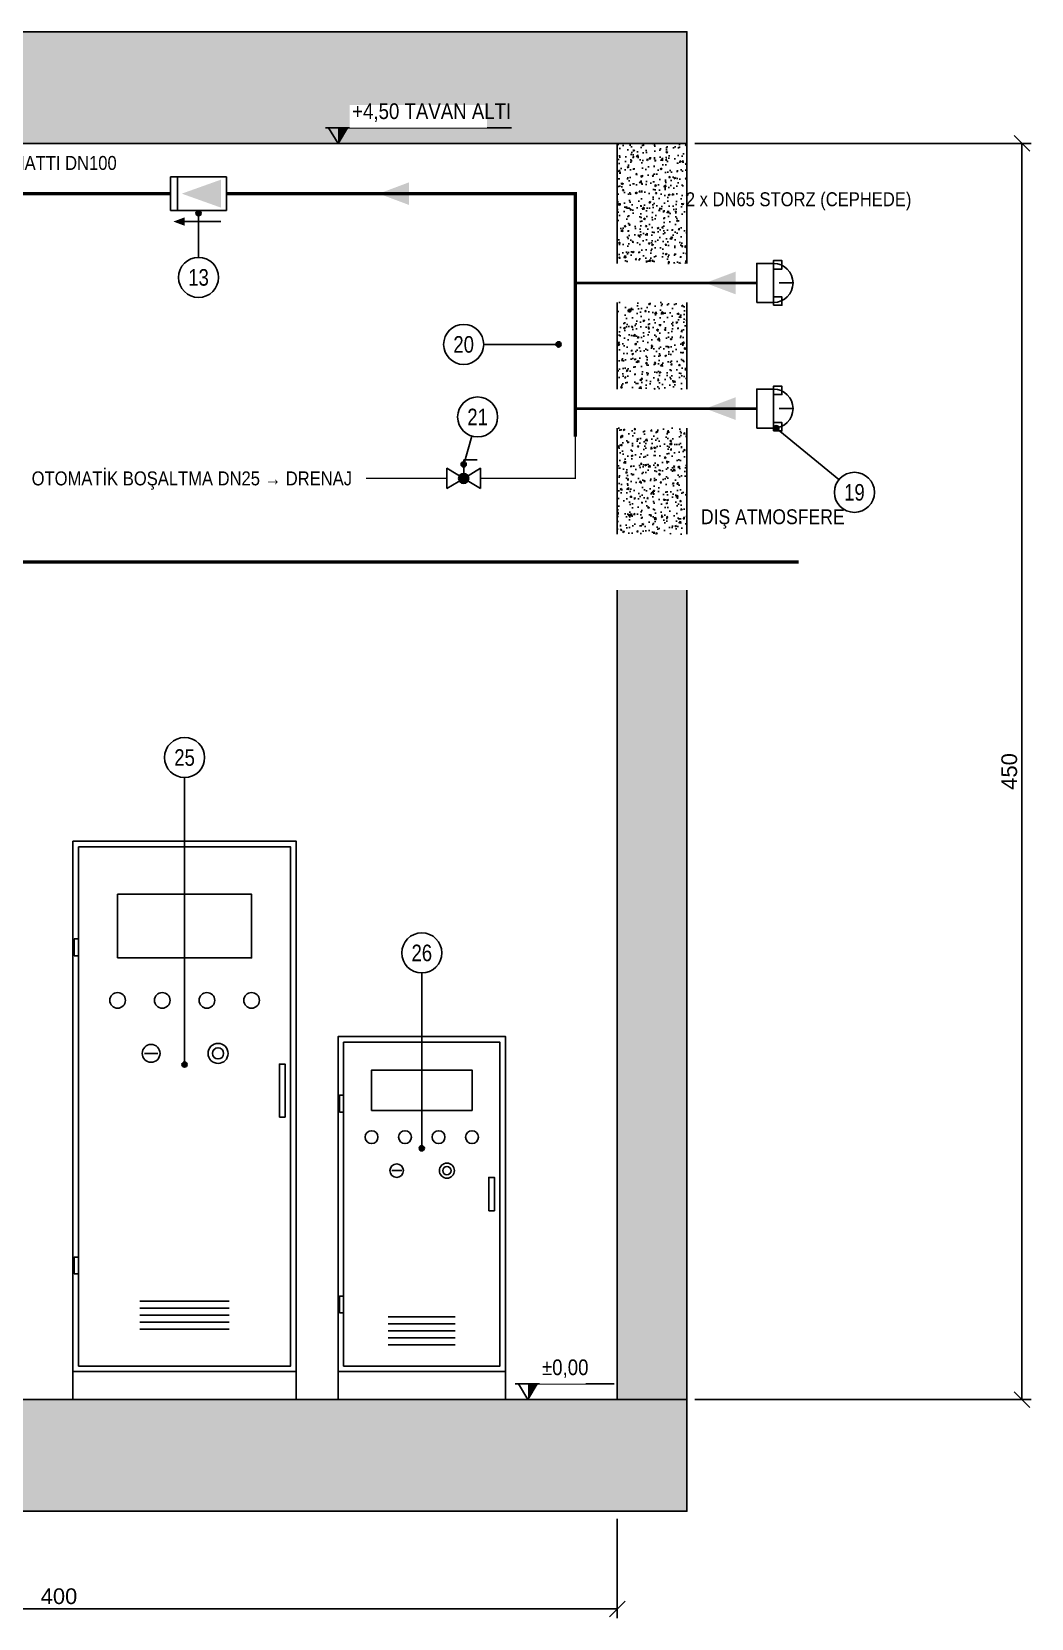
# Model space of a CAD drawing. Header units: centimetres. Extents: x 183171 to 202211, y -17274 to 19108.
# Drawn here: x 190132 to 191565, y -1945 to 328 of the extents above; entities that cross this region are included whole.
import ezdxf
from ezdxf.enums import TextEntityAlignment as Align

# ---------------------------------------------------------------- set-up
doc = ezdxf.new("R2010")
doc.units = ezdxf.units.CM
doc.header["$LTSCALE"] = 20
doc.linetypes.add('DASHED', pattern=[1.524, 1.27, -0.254])
for name, color, linetype in [('ROTAS-BETON', 7, 'Continuous'), ('ROTAS-CAP', 3, 'Continuous'), ('ROTAS-DRENAJ-BORU', 140, 'DASHED'), ('ROTAS-EGZOZ', 8, 'Continuous'), ('ROTAS-KOT', 2, 'Continuous'), ('ROTAS-MASKE', 7, 'Continuous'), ('ROTAS-NUMARA', 1, 'Continuous'), ('ROTAS-OLCU', 2, 'Continuous'), ('ROTAS-POMPA-EKIPMAN', 4, 'Continuous'), ('ROTAS-POMPA-KAIDE', 8, 'Continuous'), ('ROTAS-TARAMA', 8, 'Continuous'), ('ROTAS-VANA', 1, 'Continuous'), ('ROTAS-YANGIN-ITFAIYE', 1, 'Continuous'), ('ROTAS-YANGIN-ITFAIYE-SEMBOL', 1, 'Continuous')]:
    doc.layers.add(name, color=color, linetype=linetype)
doc.styles.add('ROTAS', font='arial.ttf')
doc.dimstyles.new('ROTAS-OLCU', dxfattribs={"dimtxt": 5.625, "dimasz": 4.5, "dimexe": 3.375, "dimexo": 2.8125, "dimgap": 1.6875, "dimtad": 1, "dimdec": 0, "dimtxsty": 'ROTAS', "dimtsz": 2.8125, "dimcen": 2.5, "dimclrd": 2, "dimclre": 2, "dimclrt": 2, "dimazin": 3, "dimtfac": 1, "dimtmove": 0, "dimatfit": 3})
pattern_1 = [(50, (0, 0), (23.6111331, -2.0657055), [2.46888, -27.15768]), (355, (0, 0), (-4.5675474, 24.760967), [1.975104, -21.7262197]), (100.451445, (1.968, -0.172), (19.0435856, 22.6952606), [2.098225, -23.0804957]), (46.1842, (0, 6.584), (35.1318437, -5.4486857), [3.70332, -40.73652]), (96.635558, (2.928, 6.13), (30.767576, 32.066426), [3.147339, -34.620775]), (351.184151, (0, 6.584), (30.767576, 32.066426), [2.962652, -32.589181]), (21, (3.292, 4.938), (19.6492251, -13.2535697), [2.46888, -27.15768]), (326, (3.292, 4.938), (8.009543, 23.8707604), [1.975104, -21.726144]), (71.451445, (4.93, 3.833), (27.658768, 10.6171908), [2.098225, -23.080456]), (37.5, (0, 0), (0.40028298, 10.95833304), [0, -21.4627968, 0, -22.055328, 0, -21.80844]), (7.5, (0, 0), (8.65982826, 12.9834025), [0, -12.5748288, 0, -20.9690208, 0, -8.311896]), (-32.5, (-7.341, 0), (17.57254113, -0.74244522), [0, -8.2296, 0, -25.676352, 0, -34.070544]), (-42.5, (-10.633, 0), (19.1975419, 3.2952732), [0, -10.69848, 0, -17.0517312, 0, -24.195024])]

# ---------------------------------------------------------------- blocks, each defined once
blk = doc.blocks.new('ROTAS-SMB-STORZ')
for p, q in [((0, -6), (0, 6)), ((8, 0), (13, 0))]:
    blk.add_line(p, q)
for points in [[(0, -7), (6, -7), (6, 7), (0, 7)], [(6, 5), (9, 5), (9, 8), (6, 8)], [(6, -8), (9, -8), (9, -5), (6, -5)]]:
    blk.add_lwpolyline(points, close=True)
blk.add_arc((6, 0), 7, -90, 90)
blk = doc.blocks.new('ROTAS-SMB-AKIS-OKU')
h = blk.add_hatch(color=256)
h.dxf.hatch_style = 1
h.paths.add_polyline_path([(6, 0), (-6, 4.5), (-6, -4.5)])
blk = doc.blocks.new('ROTAS-SMB-CEKVALF')
h = blk.add_hatch(color=256)
h.dxf.hatch_style = 1
h.paths.add_polyline_path([(9, 10), (5, 11.5), (5, 8.5)])
h = blk.add_hatch(color=256)
h.dxf.hatch_style = 1
h.paths.add_polyline_path([(-8, -5), (-8, 5), (6, 0)])
for p, q in [((-8, 10), (5, 10)), ((7.5, -6), (7.5, 6))]:
    blk.add_line(p, q)
blk.add_lwpolyline([(-10, -6), (-10, 6), (10, 6), (10, -6)], close=True)
blk = doc.blocks.new('ROTAS-SMB-KURESEL')
h = blk.add_hatch(color=256)
h.dxf.hatch_style = 1
h.paths.add_polyline_path([(3, 0), (2.85, 0.93), (2.43, 1.76), (1.76, 2.43), (0.93, 2.85), (0, 3), (-0.93, 2.85), (-1.76, 2.43), (-2.43, 1.76), (-2.85, 0.93), (-3, 0), (-2.85, -0.93), (-2.43, -1.76), (-1.76, -2.43), (-0.93, -2.85), (0, -3), (0.93, -2.85), (1.76, -2.43), (2.43, -1.76), (2.85, -0.93)])
for p, q in [((0, 3), (0, 11)), ((0, 11), (8, 11))]:
    blk.add_line(p, q)
for points in [[(-10, -6), (-10, 6), (0, 0)], [(10, -6), (10, 6), (0, 0)]]:
    blk.add_lwpolyline(points, close=True)
blk.add_circle((0, 0), 3)
blk = doc.blocks.new('_OBLIQUE')
at = {"color": 0, "linetype": 'BYBLOCK'}
blk.add_line((-0.5, -0.5), (0.5, 0.5), dxfattribs=at)
blk = doc.blocks.new('*D10')
at = {"color": 2}
for p, q in [((191082.7, 168.3), (191565, 168.3)), ((191551.5, -1631.7), (191551.5, 168.3)), ((191082.7, -1631.7), (191565, -1631.7))]:
    blk.add_line(p, q, dxfattribs=at)
at = {"layer": 'Defpoints'}
for p in [(191071.5, 168.3), (191071.5, -1631.7), (191551.5, -1631.7)]:
    blk.add_point(p, dxfattribs=at)
at = {"layer": 'ROTAS-OLCU', "color": 2, "xscale": 22.5, "yscale": 22.5, "zscale": 4, "rotation": 90}
for p in [(191551.5, 168.3), (191551.5, -1631.7)]:
    blk.add_blockref('_OBLIQUE', p, dxfattribs=at)
at = {"layer": 'ROTAS-OLCU', "color": 2, "insert": (191533.5, -731.7), "char_height": 22.5, "attachment_point": 5, "rotation": 90, "style": 'ROTAS'}
blk.add_mtext('450', dxfattribs=at)
blk = doc.blocks.new('*D14')
at = {"color": 2}
for p, q in [((189371.5, -1802.9), (189371.5, -1945.2)), ((190971.5, -1802.9), (190971.5, -1945.2)), ((189371.5, -1931.7), (190971.5, -1931.7))]:
    blk.add_line(p, q, dxfattribs=at)
at = {"layer": 'Defpoints'}
for p in [(189371.5, -1791.7), (190971.5, -1791.7), (189371.5, -1931.7)]:
    blk.add_point(p, dxfattribs=at)
at = {"layer": 'ROTAS-OLCU', "color": 2, "xscale": 22.5, "yscale": 22.5, "zscale": 4}
for p in [(189371.5, -1931.7), (190971.5, -1931.7)]:
    blk.add_blockref('_OBLIQUE', p, dxfattribs=at)
at = {"layer": 'ROTAS-OLCU', "color": 2, "insert": (190171.5, -1913.7), "char_height": 22.5, "attachment_point": 5, "style": 'ROTAS'}
blk.add_mtext('400', dxfattribs=at)

msp = doc.modelspace()

# ---------------------------------------------------------------- hatches: boundary and pattern name
at = {"layer": 'ROTAS-KOT'}
h = msp.add_hatch(color=256, dxfattribs=at)
h.dxf.hatch_style = 1
h.paths.add_polyline_path([(190571.5, 168.3), (190571.5, 190.8), (190585, 190.8)])
h = msp.add_hatch(color=256, dxfattribs=at)
h.dxf.hatch_style = 1
h.paths.add_polyline_path([(190843.5, -1631.7), (190843.5, -1609.2), (190857, -1609.2)])
at = {"layer": 'ROTAS-NUMARA'}
h = msp.add_hatch(color=256, dxfattribs=at)
h.dxf.hatch_style = 1
h.paths.add_polyline_path([(190375.2, 68.3), (190374.7, 70.2), (190373.3, 71.6), (190371.5, 72.1), (190369.6, 71.6), (190368.2, 70.2), (190367.7, 68.3), (190368.2, 66.5), (190369.6, 65.1), (190371.5, 64.6), (190373.3, 65.1), (190374.7, 66.5)])
h = msp.add_hatch(color=256, dxfattribs=at)
h.dxf.hatch_style = 1
h.paths.add_polyline_path([(190891.2, -119.7), (190890.7, -117.8), (190889.3, -116.4), (190887.5, -115.9), (190885.6, -116.4), (190884.2, -117.8), (190883.7, -119.7), (190884.2, -121.5), (190885.6, -122.9), (190887.5, -123.4), (190889.3, -122.9), (190890.7, -121.5)])
h = msp.add_hatch(color=256, dxfattribs=at)
h.dxf.hatch_style = 1
h.paths.add_polyline_path([(191203.2, -239.7), (191202.7, -237.8), (191201.3, -236.4), (191199.5, -235.9), (191197.6, -236.4), (191196.2, -237.8), (191195.7, -239.7), (191196.2, -241.5), (191197.6, -242.9), (191199.5, -243.4), (191201.3, -242.9), (191202.7, -241.5)])
h = msp.add_hatch(color=256, dxfattribs=at)
h.dxf.hatch_style = 1
h.paths.add_polyline_path([(190755.2, -291.7), (190754.7, -289.8), (190753.3, -288.4), (190751.5, -287.9), (190749.6, -288.4), (190748.2, -289.8), (190747.7, -291.7), (190748.2, -293.5), (190749.6, -294.9), (190751.5, -295.4), (190753.3, -294.9), (190754.7, -293.5)])
h = msp.add_hatch(color=256, dxfattribs=at)
h.dxf.hatch_style = 1
h.paths.add_polyline_path([(190355.2, -1151.7), (190354.7, -1149.8), (190353.3, -1148.4), (190351.5, -1147.9), (190349.6, -1148.4), (190348.2, -1149.8), (190347.7, -1151.7), (190348.2, -1153.5), (190349.6, -1154.9), (190351.5, -1155.4), (190353.3, -1154.9), (190354.7, -1153.5)])
h = msp.add_hatch(color=256, dxfattribs=at)
h.dxf.hatch_style = 1
h.paths.add_polyline_path([(190695.2, -1271.7), (190694.7, -1269.8), (190693.3, -1268.4), (190691.5, -1267.9), (190689.6, -1268.4), (190688.2, -1269.8), (190687.7, -1271.7), (190688.2, -1273.5), (190689.6, -1274.9), (190691.5, -1275.4), (190693.3, -1274.9), (190694.7, -1273.5)])
at = {"layer": 'ROTAS-TARAMA'}
h = msp.add_hatch(dxfattribs=at)
h.set_pattern_fill('AR-CONC', scale=1.2)
h.set_pattern_definition(pattern_1)
h.paths.add_polyline_path([(191071.5, 328.3), (191071.5, 168.3), (189395.5, 168.3), (189395.5, 328.3)])
h = msp.add_hatch(dxfattribs=at)
h.set_pattern_fill('AR-CONC', scale=1.2)
h.set_pattern_definition(pattern_1)
h.paths.add_polyline_path([(190971.5, 168.3), (191071.5, 168.3), (191071.5, -3.7), (190971.5, -3.7)])
h = msp.add_hatch(dxfattribs=at)
h.set_pattern_fill('AR-CONC', scale=1.2)
h.set_pattern_definition(pattern_1)
h.paths.add_polyline_path([(191071.5, -183.7), (190971.5, -183.7), (190971.5, -59.7), (191071.5, -59.7)])
h = msp.add_hatch(dxfattribs=at)
h.set_pattern_fill('AR-CONC', scale=1.2)
h.set_pattern_definition(pattern_1)
h.paths.add_polyline_path([(191071.5, -391.7), (190971.5, -391.7), (190971.5, -239.7), (191071.5, -239.7)])
h = msp.add_hatch(dxfattribs=at)
h.set_pattern_fill('AR-CONC', scale=1.2)
h.set_pattern_definition(pattern_1)
h.paths.add_polyline_path([(191071.5, -1631.7), (190971.5, -1631.7), (190971.5, -471.7), (191071.5, -471.7)])
h = msp.add_hatch(dxfattribs=at)
h.set_pattern_fill('AR-CONC', scale=1.2)
h.set_pattern_definition(pattern_1)
h.paths.add_polyline_path([(184451.5, -1791.7), (191071.5, -1791.7), (191071.5, -1631.7), (184451.5, -1631.7)])

# ---------------------------------------------------------------- linework, layer by layer
at = {"layer": 'ROTAS-BETON'}
for points in [[(189395.5, 168.3), (191071.5, 168.3), (191071.5, 328.3), (189395.5, 328.3)], [(191071.5, -3.7), (191071.5, 168.3), (190971.5, 168.3), (190971.5, -3.7)], [(190971.5, -59.7), (190971.5, -183.7)], [(191071.5, -183.7), (191071.5, -59.7)], [(190971.5, -239.7), (190971.5, -391.7)], [(191071.5, -391.7), (191071.5, -239.7)], [(190971.5, -1631.7), (191071.5, -1631.7), (191071.5, -471.7)], [(190971.5, -471.7), (190971.5, -1631.7)]]:
    msp.add_lwpolyline(points, dxfattribs=at)
msp.add_lwpolyline([(184451.5, -1791.7), (191071.5, -1791.7), (191071.5, -1631.7), (184451.5, -1631.7)], close=True, dxfattribs=at)
at = {"layer": 'ROTAS-DRENAJ-BORU', "const_width": 2}
for points in [[(190911.5, -251.7), (190911.5, -311.7), (190775.5, -311.7)], [(190727.5, -311.7), (190611.5, -311.7)]]:
    msp.add_lwpolyline(points, dxfattribs=at)
at = {"layer": 'ROTAS-EGZOZ', "const_width": 4.67}
msp.add_lwpolyline([(189611.5, -431.7), (191231.5, -431.7)], dxfattribs=at)
at = {"layer": 'ROTAS-KOT'}
for points in [[(190553.5, 190.8), (190820.2, 190.8)], [(190825.5, -1609.2), (190967.2, -1609.2)]]:
    msp.add_lwpolyline(points, dxfattribs=at)
for points in [[(190571.5, 168.3), (190558, 190.8), (190585, 190.8)], [(190843.5, -1631.7), (190830, -1609.2), (190857, -1609.2)]]:
    msp.add_lwpolyline(points, close=True, dxfattribs=at)
at = {"layer": 'ROTAS-NUMARA'}
for p, q in [((190371.5, 5.1), (190371.5, 68.3)), ((190780.2, -119.7), (190887.5, -119.7)), ((191289.2, -313.4), (191199.5, -239.7)), ((190763.3, -251.2), (190751.5, -291.7)), ((190351.5, -740.4), (190351.5, -1151.7)), ((190691.5, -1020.4), (190691.5, -1271.7))]:
    msp.add_line(p, q, dxfattribs=at)
for centre in [(190371.5, 68.3), (190887.5, -119.7), (191199.5, -239.7), (190751.5, -291.7), (190351.5, -1151.7), (190691.5, -1271.7)]:
    msp.add_circle(centre, 3.75, dxfattribs=at)
at = {"layer": 'ROTAS-POMPA-EKIPMAN'}
for points in [[(190191.5, -1591.7), (190511.5, -1591.7), (190511.5, -831.7), (190191.5, -831.7)], [(190199.5, -1583.7), (190503.5, -1583.7), (190503.5, -839.7), (190199.5, -839.7)], [(190255.5, -998.9), (190447.5, -998.9), (190447.5, -907.7), (190255.5, -907.7)], [(190193.5, -995.7), (190199.5, -995.7), (190199.5, -971.7), (190193.5, -971.7)], [(190571.5, -1591.7), (190811.5, -1591.7), (190811.5, -1111.7), (190571.5, -1111.7)], [(190579.5, -1583.7), (190803.5, -1583.7), (190803.5, -1119.7), (190579.5, -1119.7)], [(190487.5, -1226.9), (190495.5, -1226.9), (190495.5, -1150.9), (190487.5, -1150.9)], [(190619.5, -1217.3), (190763.5, -1217.3), (190763.5, -1159.7), (190619.5, -1159.7)], [(190573.5, -1219.7), (190579.5, -1219.7), (190579.5, -1195.7), (190573.5, -1195.7)], [(190787.5, -1361.3), (190795.5, -1361.3), (190795.5, -1313.3), (190787.5, -1313.3)], [(190193.5, -1451.7), (190199.5, -1451.7), (190199.5, -1427.7), (190193.5, -1427.7)], [(190573.5, -1507.7), (190579.5, -1507.7), (190579.5, -1483.7), (190573.5, -1483.7)]]:
    msp.add_lwpolyline(points, close=True, dxfattribs=at)
for points in [[(190293.9, -1135.7), (190313.1, -1135.7)], [(190648.3, -1303.7), (190662.7, -1303.7)], [(190287.5, -1490.9), (190415.5, -1490.9)], [(190287.5, -1500.9), (190415.5, -1500.9)], [(190287.5, -1510.9), (190415.5, -1510.9)], [(190287.5, -1520.9), (190415.5, -1520.9)], [(190643.5, -1513.3), (190739.5, -1513.3)], [(190287.5, -1530.9), (190415.5, -1530.9)], [(190643.5, -1523.3), (190739.5, -1523.3)], [(190643.5, -1533.3), (190739.5, -1533.3)], [(190643.5, -1543.3), (190739.5, -1543.3)], [(190643.5, -1553.3), (190739.5, -1553.3)]]:
    msp.add_lwpolyline(points, dxfattribs=at)
for centre, radius in [((190255.5, -1059.7), 11.2), ((190319.5, -1059.7), 11.2), ((190383.5, -1059.7), 11.2), ((190447.5, -1059.7), 11.2), ((190303.5, -1135.7), 12.8), ((190399.5, -1135.7), 14.4), ((190399.5, -1135.7), 8), ((190619.5, -1255.7), 9.2), ((190667.5, -1255.7), 9.2), ((190715.5, -1255.7), 9.2), ((190763.5, -1255.7), 9.2), ((190655.5, -1303.7), 9.6), ((190727.5, -1303.7), 10.8), ((190727.5, -1303.7), 6)]:
    msp.add_circle(centre, radius, dxfattribs=at)
at = {"layer": 'ROTAS-POMPA-KAIDE'}
for points in [[(190191.5, -1631.7), (190511.5, -1631.7), (190511.5, -1591.7), (190191.5, -1591.7)], [(190571.5, -1631.7), (190811.5, -1631.7), (190811.5, -1591.7), (190571.5, -1591.7)]]:
    msp.add_lwpolyline(points, close=True, dxfattribs=at)
at = {"layer": 'ROTAS-YANGIN-ITFAIYE'}
for points, const_width in [([(190331.5, 96.3), (189931.5, 96.3)], 4.67), ([(190911.5, -251.7), (190911.5, 96.3), (190411.5, 96.3)], 4.67), ([(190911.5, -31.7), (191171.5, -31.7)], 3.73), ([(190911.5, -211.7), (191171.5, -211.7)], 3.73)]:
    msp.add_lwpolyline(points, dxfattribs=dict(at, const_width=const_width))

# ---------------------------------------------------------------- block references
at = {"layer": 'ROTAS-VANA', "xscale": 2.4, "yscale": 2.4, "zscale": 4}
msp.add_blockref('ROTAS-SMB-KURESEL', (190751.5, -311.7), dxfattribs=at)
at = {"layer": 'ROTAS-YANGIN-ITFAIYE-SEMBOL', "zscale": 4, "rotation": 180}
for name, p, xscale, yscale in [('ROTAS-SMB-CEKVALF', (190371.5, 96.3), 4, 4), ('ROTAS-SMB-AKIS-OKU', (190651.5, 96.3), 3.6, 3.6), ('ROTAS-SMB-AKIS-OKU', (191119.5, -31.7), 3.6, 3.6), ('ROTAS-SMB-AKIS-OKU', (191119.5, -211.7), 3.6, 3.6)]:
    msp.add_blockref(name, p, dxfattribs=dict(at, xscale=xscale, yscale=yscale))
at = {"layer": 'ROTAS-YANGIN-ITFAIYE-SEMBOL', "xscale": 4, "yscale": 4, "zscale": 4}
for p in [(191171.5, -31.7), (191171.5, -211.7)]:
    msp.add_blockref('ROTAS-SMB-STORZ', p, dxfattribs=at)

# ---------------------------------------------------------------- dimensions: what is measured, and where the dimension line sits
at = {"layer": 'ROTAS-OLCU'}
dim = msp.add_linear_dim(base=(189371.5, -1931.7), p1=(189371.5, -1791.7), p2=(190971.5, -1791.7), dimstyle='ROTAS-OLCU', dxfattribs=at)
dim.commit()
dim.dimension.update_dxf_attribs({"geometry": '*D14', "text_midpoint": (190171.5, -1913.7)})

# ---------------------------------------------------------------- wipeouts: each hides what was drawn before it
for points in [[(190025.3, 119.3), (190231.6, 119.3), (190231.6, 148.3), (190025.3, 148.3)], [(191099, 67.3), (191357.9, 67.3), (191357.9, 96.3), (191099, 96.3)], [(190255.7, -326.7), (190588.5, -326.7), (190588.5, -297.7), (190255.7, -297.7)], [(191088.3, -389), (191240.2, -389), (191240.2, -358.2), (191088.3, -358.2)]]:
    msp.add_wipeout(points).dxf.layer = 'ROTAS-MASKE'

# ---------------------------------------------------------------- next in the draw order: texts
at = {"layer": 'ROTAS-CAP', "style": 'ROTAS', "width": 0.85}
msp.add_text('İTFAİYE HATTI DN100', height=20, dxfattribs=at).set_placement((190131.5, 124.3), align=Align.BOTTOM_CENTER)
at = {"layer": 'ROTAS-DRENAJ-BORU', "style": 'ROTAS', "width": 0.85}
msp.add_text('OTOMATİK BOŞALTMA DN25 → DRENAJ', height=20, dxfattribs=at).set_placement((190591.5, -311.7), align=Align.MIDDLE_RIGHT)
at = {"layer": 'ROTAS-YANGIN-ITFAIYE', "style": 'ROTAS', "width": 0.85}
msp.add_text('2 x DN65 STORZ (CEPHEDE)', height=20, dxfattribs=at).set_placement((191231.5, 72.3), align=Align.BOTTOM_CENTER)

# ---------------------------------------------------------------- next in the draw order: wipeouts: each hides what was drawn before it
for points in [[(190588.3, 190.8), (190784.8, 190.8), (190784.8, 223.5), (190588.3, 223.5)], [(190400.2, -23.7), (190399.2, -16.2), (190396.4, -9.3), (190391.8, -3.3), (190385.8, 1.2), (190378.9, 4.1), (190371.5, 5.1), (190364, 4.1), (190357.1, 1.2), (190351.1, -3.3), (190346.6, -9.3), (190343.7, -16.2), (190342.7, -23.7), (190343.7, -31.1), (190346.6, -38), (190351.1, -44), (190357.1, -48.6), (190364, -51.4), (190371.5, -52.4), (190378.9, -51.4), (190385.8, -48.6), (190391.8, -44), (190396.4, -38), (190399.2, -31.1)], [(190780.2, -119.7), (190779.2, -112.2), (190776.4, -105.3), (190771.8, -99.3), (190765.8, -94.8), (190758.9, -91.9), (190751.5, -90.9), (190744, -91.9), (190737.1, -94.8), (190731.1, -99.3), (190726.6, -105.3), (190723.7, -112.2), (190722.7, -119.7), (190723.7, -127.1), (190726.6, -134), (190731.1, -140), (190737.1, -144.6), (190744, -147.4), (190751.5, -148.4), (190758.9, -147.4), (190765.8, -144.6), (190771.8, -140), (190776.4, -134), (190779.2, -127.1)], [(190800.2, -223.7), (190799.2, -216.2), (190796.4, -209.3), (190791.8, -203.3), (190785.8, -198.8), (190778.9, -195.9), (190771.5, -194.9), (190764, -195.9), (190757.1, -198.8), (190751.1, -203.3), (190746.6, -209.3), (190743.7, -216.2), (190742.7, -223.7), (190743.7, -231.1), (190746.6, -238), (190751.1, -244), (190757.1, -248.6), (190764, -251.4), (190771.5, -252.4), (190778.9, -251.4), (190785.8, -248.6), (190791.8, -244), (190796.4, -238), (190799.2, -231.1)], [(191340.2, -331.7), (191339.2, -324.2), (191336.4, -317.3), (191331.8, -311.3), (191325.8, -306.8), (191318.9, -303.9), (191311.5, -302.9), (191304, -303.9), (191297.1, -306.8), (191291.1, -311.3), (191286.6, -317.3), (191283.7, -324.2), (191282.7, -331.7), (191283.7, -339.1), (191286.6, -346), (191291.1, -352), (191297.1, -356.6), (191304, -359.4), (191311.5, -360.4), (191318.9, -359.4), (191325.8, -356.6), (191331.8, -352), (191336.4, -346), (191339.2, -339.1)], [(190380.2, -711.7), (190379.2, -704.2), (190376.4, -697.3), (190371.8, -691.3), (190365.8, -686.8), (190358.9, -683.9), (190351.5, -682.9), (190344, -683.9), (190337.1, -686.8), (190331.1, -691.3), (190326.6, -697.3), (190323.7, -704.2), (190322.7, -711.7), (190323.7, -719.1), (190326.6, -726), (190331.1, -732), (190337.1, -736.6), (190344, -739.4), (190351.5, -740.4), (190358.9, -739.4), (190365.8, -736.6), (190371.8, -732), (190376.4, -726), (190379.2, -719.1)], [(190720.2, -991.7), (190719.2, -984.2), (190716.4, -977.3), (190711.8, -971.3), (190705.8, -966.8), (190698.9, -963.9), (190691.5, -962.9), (190684, -963.9), (190677.1, -966.8), (190671.1, -971.3), (190666.6, -977.3), (190663.7, -984.2), (190662.7, -991.7), (190663.7, -999.1), (190666.6, -1006), (190671.1, -1012), (190677.1, -1016.6), (190684, -1019.4), (190691.5, -1020.4), (190698.9, -1019.4), (190705.8, -1016.6), (190711.8, -1012), (190716.4, -1006), (190719.2, -999.1)], [(190860.3, -1609.2), (190926.4, -1609.2), (190926.4, -1576.5), (190860.3, -1576.5)]]:
    msp.add_wipeout(points).dxf.layer = 'ROTAS-MASKE'

# ---------------------------------------------------------------- next in the draw order: linework, layer by layer
at = {"layer": 'ROTAS-NUMARA'}
for centre in [(190371.5, -23.7), (190751.5, -119.7), (190771.5, -223.7), (191311.5, -331.7), (190351.5, -711.7), (190691.5, -991.7)]:
    msp.add_circle(centre, 28.7, dxfattribs=at)

# ---------------------------------------------------------------- next in the draw order: texts
at = {"layer": 'ROTAS-EGZOZ', "style": 'ROTAS', "width": 0.85}
msp.add_text('DIŞ ATMOSFERE', height=21.25, dxfattribs=at).set_placement((191091.5, -383.7), align=Align.BOTTOM_LEFT)
at = {"layer": 'ROTAS-KOT', "style": 'ROTAS', "width": 0.85}
for s, p in [('+4,50 TAVAN ALTI', (190591.7, 196.5)), ('±0,00', (190863.7, -1603.5))]:
    msp.add_text(s, height=22.5, dxfattribs=at).set_placement(p, align=Align.BOTTOM_LEFT)
at = {"layer": 'ROTAS-NUMARA', "style": 'ROTAS', "width": 0.8}
for s, p in [('13', (190371.5, -23.7)), ('20', (190751.5, -119.7)), ('21', (190771.5, -223.7)), ('19', (191311.5, -331.7)), ('25', (190351.5, -711.7)), ('26', (190691.5, -991.7))]:
    msp.add_text(s, height=23.75, dxfattribs=at).set_placement(p, align=Align.MIDDLE_CENTER)

# ---------------------------------------------------------------- next in the draw order: dimensions: what is measured, and where the dimension line sits
at = {"layer": 'ROTAS-OLCU'}
dim = msp.add_linear_dim(base=(191551.5, -1631.7), p1=(191071.5, -1631.7), p2=(191071.5, 168.3), angle=90, dimstyle='ROTAS-OLCU', dxfattribs=at)
dim.commit()
dim.dimension.update_dxf_attribs({"geometry": '*D10', "text_midpoint": (191533.5, -731.7)})

doc.saveas('drawing.dxf')
